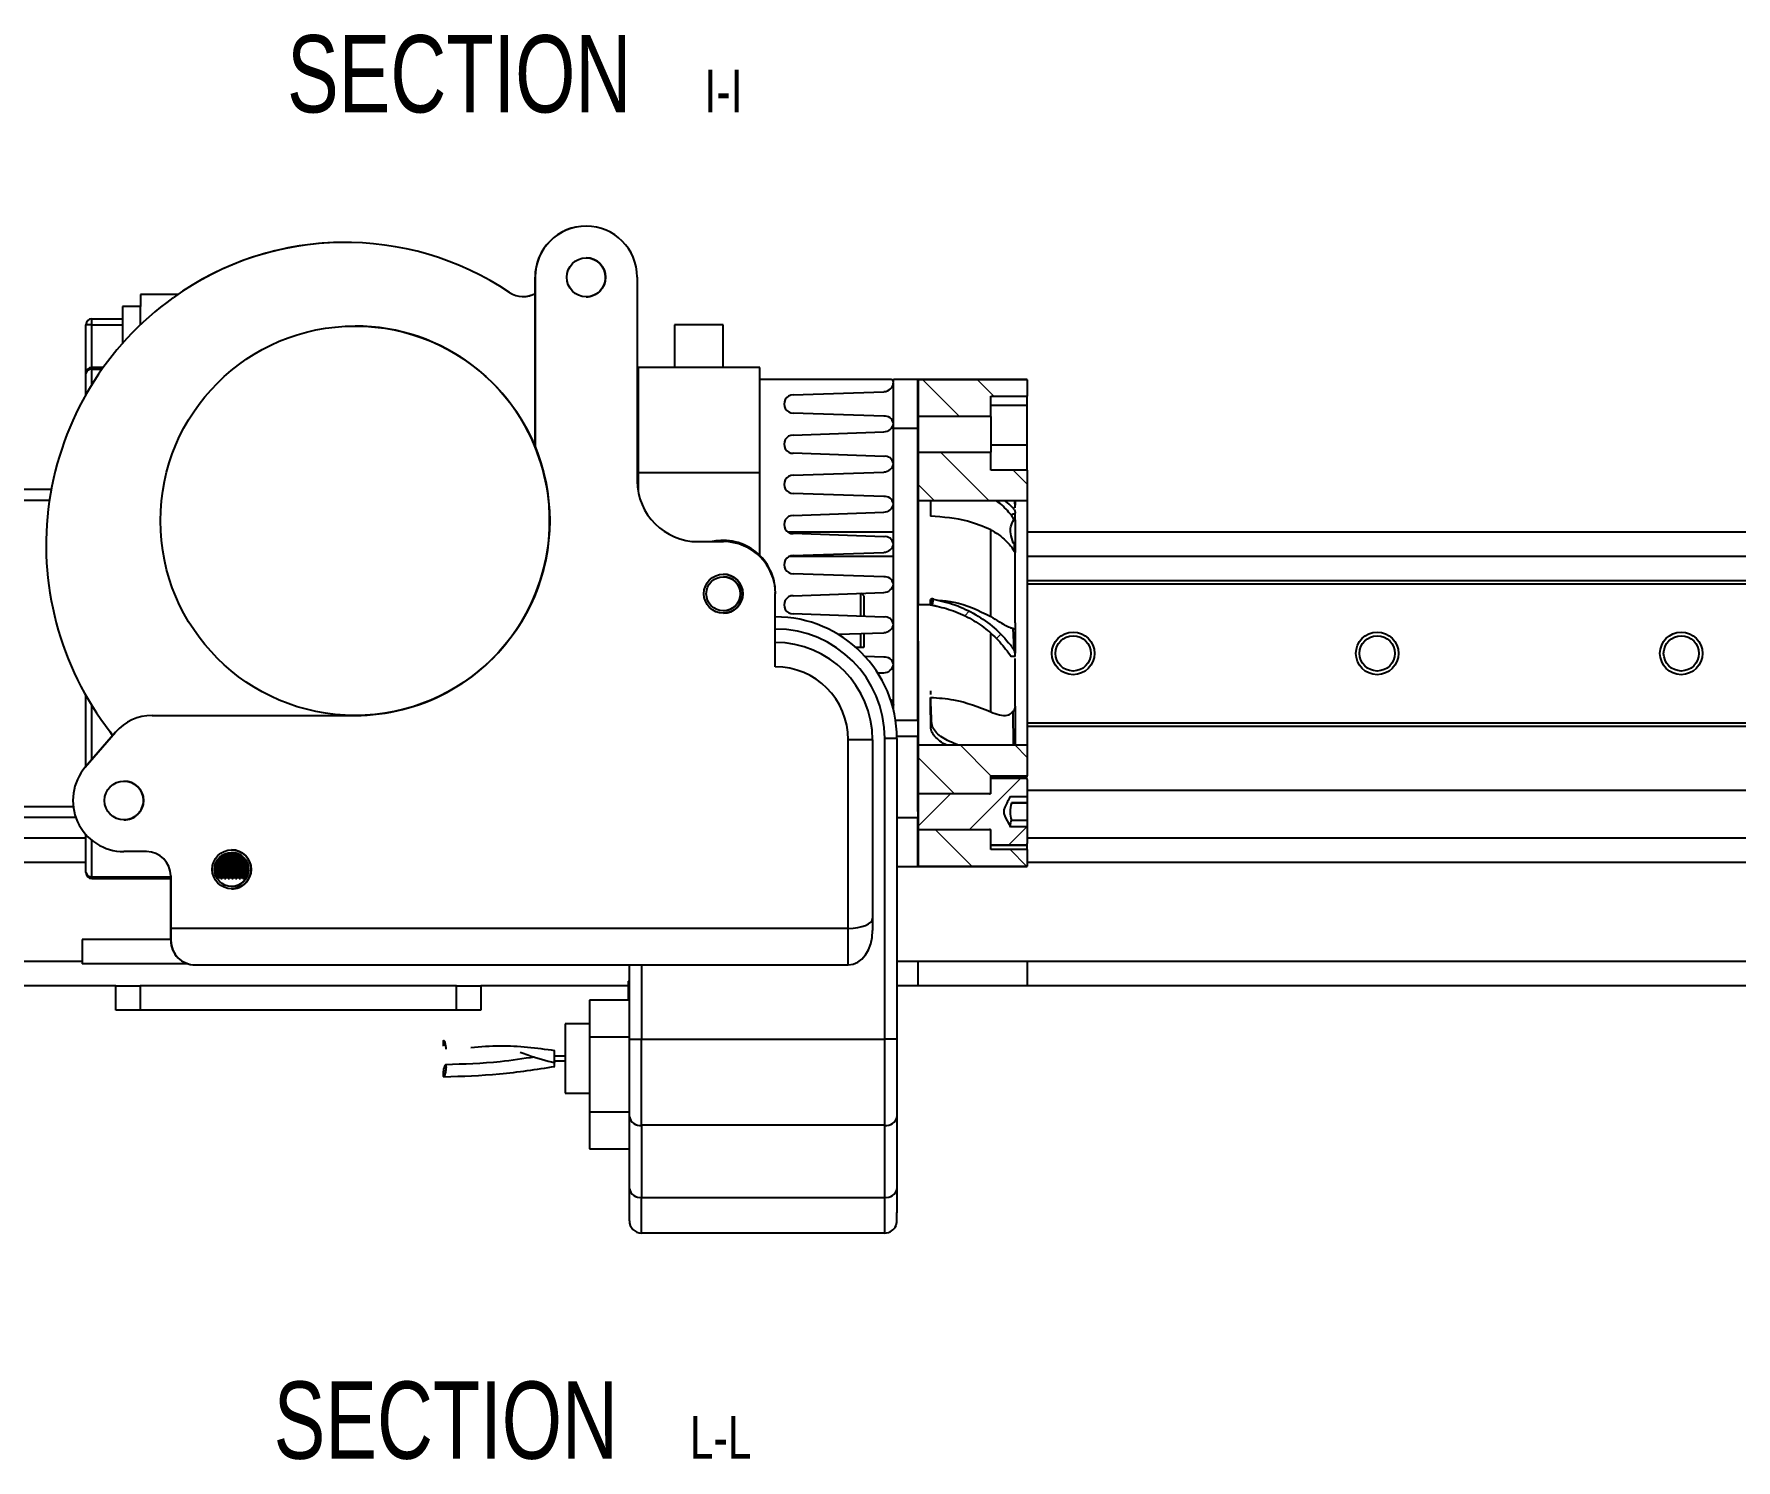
# Model space of a CAD drawing. Header units: millimetres. Extents: x -358 to 836, y 5 to 1249.
# Drawn here: x 250 to 390, y 989.1 to 1106.2 of the extents above; entities that cross this region are included whole.
import ezdxf

# ---------------------------------------------------------------- set-up
doc = ezdxf.new("R2010")
doc.units = ezdxf.units.MM
doc.styles.add('SLDTEXTSTYLE0', font='TXT', dxfattribs={"width": 0.75})

# ---------------------------------------------------------------- blocks, each defined once
blk = doc.blocks.new('SW_NOTE_5')
at = {"color": 0, "linetype": 'Continuous', "lineweight": 0, "attachment_point": 2, "style": 'SLDTEXTSTYLE0'}
for s, insert, char_height in [('SECTION', (17.36, 8.19), 6.35), ('I-I', (39.09, 5.35), 3.5)]:
    blk.add_mtext(s, dxfattribs=dict(at, insert=insert, char_height=char_height))
blk = doc.blocks.new('SW_NOTE_6')
at = {"color": 0, "linetype": 'Continuous', "lineweight": 0, "attachment_point": 2, "style": 'SLDTEXTSTYLE0'}
for s, insert, char_height in [('SECTION', (17.36, 8.19), 6.35), ('L-L', (39.96, 5.35), 3.5)]:
    blk.add_mtext(s, dxfattribs=dict(at, insert=insert, char_height=char_height))

msp = doc.modelspace()

# ---------------------------------------------------------------- hatches: boundary and pattern name
at = {"linetype": 'Continuous', "lineweight": 18}
h = msp.add_hatch(dxfattribs=at)
h.set_pattern_fill('ANSI31', angle=90, style=0)
h.paths.add_polyline_path([(331.68, 1076.47), (331.68, 1077.83), (322.72, 1077.83), (322.72, 1074.8), (328.68, 1074.8), (328.68, 1076.47)], flags=0)
h = msp.add_hatch(dxfattribs=at)
h.set_pattern_fill('ANSI31', angle=90, style=0)
h.paths.add_polyline_path([(322.72, 1067.87), (331.68, 1067.87), (331.68, 1070.4), (328.68, 1070.4), (328.68, 1071.88), (322.72, 1071.88)], flags=0)
h = msp.add_hatch(dxfattribs=at)
h.set_pattern_fill('ANSI31', style=0)
edge = h.paths.add_edge_path(flags=0)
edge.add_line((330.58, 1066.3), (330.68, 1066.3))
edge.add_line((330.68, 1066.3), (330.68, 1066.85))
edge.add_spline(control_points=[(330.68, 1066.85), (330.65, 1066.84), (330.62, 1066.83), (330.59, 1066.82), (330.5, 1066.79), (330.42, 1066.77), (330.34, 1066.74)], knot_values=[0.000161, 0.000161, 0.000161, 0.000161, 0.000262, 0.000262, 0.000262, 0.000523, 0.000523, 0.000523, 0.000523], weights=[1, 1, 1, 1, 1, 1, 1], degree=3, periodic=0)
edge.add_spline(control_points=[(330.34, 1066.74), (330.42, 1066.59), (330.5, 1066.45), (330.58, 1066.3)], knot_values=[0.000062, 0.000062, 0.000062, 0.000062, 0.000559, 0.000559, 0.000559, 0.000559], weights=[1, 1, 1, 1], degree=3, periodic=0)
h = msp.add_hatch(dxfattribs=at)
h.set_pattern_fill('ANSI31', style=0)
edge = h.paths.add_edge_path(flags=0)
edge.add_line((330.37, 1055.08), (330.68, 1055.08))
edge.add_line((330.68, 1055.08), (330.68, 1055.35))
edge.add_spline(control_points=[(330.68, 1055.35), (330.68, 1055.39), (330.68, 1055.43), (330.67, 1055.47), (330.66, 1055.5), (330.65, 1055.53), (330.64, 1055.56), (330.62, 1055.6), (330.6, 1055.63), (330.58, 1055.67)], knot_values=[0, 0, 0, 0, 0.000126, 0.000126, 0.000126, 0.000215, 0.000215, 0.000215, 0.000341, 0.000341, 0.000341, 0.000341], weights=[1, 1, 1, 1, 1, 1, 1, 1, 1, 1], degree=3, periodic=0)
edge.add_spline(control_points=[(330.58, 1055.67), (330.49, 1055.79), (330.39, 1055.91), (330.3, 1056.03), (329.51, 1057.01), (328.54, 1057.88), (327.46, 1058.51), (326.39, 1059.14), (325.19, 1059.57), (323.97, 1059.8)], knot_values=[0.000201, 0.000201, 0.000201, 0.000201, 0.00066, 0.00066, 0.00066, 0.004492, 0.004492, 0.004492, 0.008264, 0.008264, 0.008264, 0.008264], weights=[1, 1, 1, 1, 1, 1, 1, 1, 1, 1], degree=3, periodic=0)
edge.add_spline(control_points=[(323.97, 1059.8), (323.95, 1059.69), (323.93, 1059.57), (323.92, 1059.46), (323.91, 1059.41), (323.9, 1059.36), (323.89, 1059.31)], knot_values=[0.000005, 0.000005, 0.000005, 0.000005, 0.000357, 0.000357, 0.000357, 0.000505, 0.000505, 0.000505, 0.000505], weights=[1, 1, 1, 1, 1, 1, 1], degree=3, periodic=0)
edge.add_spline(control_points=[(323.89, 1059.31), (324.42, 1059.21), (324.93, 1059.07), (325.44, 1058.89), (325.96, 1058.71), (326.47, 1058.49), (326.96, 1058.22), (327.42, 1057.97), (327.86, 1057.68), (328.27, 1057.35), (328.68, 1057.03), (329.06, 1056.67), (329.42, 1056.28), (329.76, 1055.9), (330.08, 1055.5), (330.37, 1055.08)], knot_values=[0.000137, 0.000137, 0.000137, 0.000137, 0.001735, 0.001735, 0.001735, 0.003398, 0.003398, 0.003398, 0.004971, 0.004971, 0.004971, 0.006543, 0.006543, 0.006543, 0.008073, 0.008073, 0.008073, 0.008073], weights=[1, 1, 1, 1, 1, 1, 1, 1, 1, 1, 1, 1, 1, 1, 1, 1], degree=3, periodic=0)
h = msp.add_hatch(dxfattribs=at)
h.set_pattern_fill('ANSI31', angle=90, style=0)
h.paths.add_polyline_path([(331.68, 1047.82), (322.72, 1047.82), (322.72, 1043.8), (328.68, 1043.8), (328.68, 1045.29), (331.68, 1045.29)], flags=0)
h = msp.add_hatch(dxfattribs=at)
h.set_pattern_fill('ANSI31', style=0)
edge = h.paths.add_edge_path(flags=0)
edge.add_spline(control_points=[(330.3, 1041.1), (330.25, 1041.19), (330.19, 1041.29), (330.14, 1041.38), (330, 1041.64), (329.84, 1041.9), (329.77, 1042.19), (329.75, 1042.27), (329.75, 1042.35), (329.76, 1042.42), (329.77, 1042.52), (329.8, 1042.61), (329.84, 1042.69), (329.9, 1042.85), (329.98, 1043.01), (330.06, 1043.16), (330.14, 1043.3), (330.22, 1043.44), (330.3, 1043.59)], knot_values=[0.00317, 0.00317, 0.00317, 0.00317, 0.003489, 0.003489, 0.003489, 0.004381, 0.004381, 0.004381, 0.004615, 0.004615, 0.004615, 0.004895, 0.004895, 0.004895, 0.005403, 0.005403, 0.005403, 0.005888, 0.005888, 0.005888, 0.005888], weights=[1, 1, 1, 1, 1, 1, 1, 1, 1, 1, 1, 1, 1, 1, 1, 1, 1, 1, 1], degree=3, periodic=0)
edge.add_line((330.3, 1043.59), (331.68, 1043.59))
edge.add_line((331.68, 1043.59), (331.68, 1044.97))
edge.add_spline(control_points=[(331.68, 1044.97), (331.68, 1044.98), (331.68, 1044.99), (331.68, 1045), (331.67, 1045.01), (331.67, 1045.03), (331.66, 1045.03), (331.65, 1045.04), (331.64, 1045.05), (331.63, 1045.06), (331.63, 1045.06), (331.61, 1045.07), (331.6, 1045.07), (331.6, 1045.07), (331.59, 1045.07), (331.58, 1045.07)], knot_values=[0.000001, 0.000001, 0.000001, 0.000001, 0.000034, 0.000034, 0.000034, 0.000068, 0.000068, 0.000068, 0.000102, 0.000102, 0.000102, 0.000136, 0.000136, 0.000136, 0.000158, 0.000158, 0.000158, 0.000158], weights=[1, 1, 1, 1, 1, 1, 1, 1, 1, 1, 1, 1, 1, 1, 1, 1], degree=3, periodic=0)
edge.add_line((331.58, 1045.07), (328.68, 1045.07))
edge.add_line((328.68, 1045.07), (328.68, 1043.91))
edge.add_spline(control_points=[(328.68, 1043.91), (328.68, 1043.9), (328.68, 1043.89), (328.68, 1043.88), (328.68, 1043.87), (328.67, 1043.86), (328.66, 1043.85), (328.66, 1043.84), (328.65, 1043.83), (328.64, 1043.83), (328.63, 1043.82), (328.62, 1043.81), (328.61, 1043.81), (328.6, 1043.81), (328.59, 1043.8), (328.58, 1043.8)], knot_values=[0.000001, 0.000001, 0.000001, 0.000001, 0.000027, 0.000027, 0.000027, 0.000061, 0.000061, 0.000061, 0.000094, 0.000094, 0.000094, 0.000127, 0.000127, 0.000127, 0.000161, 0.000161, 0.000161, 0.000161], weights=[1, 1, 1, 1, 1, 1, 1, 1, 1, 1, 1, 1, 1, 1, 1, 1], degree=3, periodic=0)
edge.add_line((328.58, 1043.8), (322.72, 1043.8))
edge.add_line((322.72, 1043.8), (322.72, 1040.88))
edge.add_line((322.72, 1040.88), (328.58, 1040.88))
edge.add_spline(control_points=[(328.58, 1040.88), (328.59, 1040.88), (328.6, 1040.88), (328.6, 1040.88), (328.61, 1040.88), (328.62, 1040.88), (328.63, 1040.87), (328.64, 1040.86), (328.65, 1040.86), (328.66, 1040.85), (328.67, 1040.84), (328.67, 1040.83), (328.68, 1040.82), (328.68, 1040.8), (328.68, 1040.79), (328.68, 1040.78)], knot_values=[0, 0, 0, 0, 0.000021, 0.000021, 0.000021, 0.000055, 0.000055, 0.000055, 0.00009, 0.00009, 0.00009, 0.000126, 0.000126, 0.000126, 0.00016, 0.00016, 0.00016, 0.00016], weights=[1, 1, 1, 1, 1, 1, 1, 1, 1, 1, 1, 1, 1, 1, 1, 1], degree=3, periodic=0)
edge.add_line((328.68, 1040.78), (328.68, 1039.62))
edge.add_line((328.68, 1039.62), (331.58, 1039.62))
edge.add_spline(control_points=[(331.58, 1039.62), (331.59, 1039.62), (331.6, 1039.62), (331.61, 1039.62), (331.62, 1039.63), (331.63, 1039.63), (331.64, 1039.64), (331.65, 1039.65), (331.66, 1039.65), (331.67, 1039.66), (331.67, 1039.67), (331.68, 1039.68), (331.68, 1039.69), (331.68, 1039.7), (331.68, 1039.71), (331.68, 1039.72)], knot_values=[0, 0, 0, 0, 0.000033, 0.000033, 0.000033, 0.000067, 0.000067, 0.000067, 0.0001, 0.0001, 0.0001, 0.000134, 0.000134, 0.000134, 0.000157, 0.000157, 0.000157, 0.000157], weights=[1, 1, 1, 1, 1, 1, 1, 1, 1, 1, 1, 1, 1, 1, 1, 1], degree=3, periodic=0)
edge.add_line((331.68, 1039.72), (331.68, 1041.1))
edge.add_line((331.68, 1041.1), (330.3, 1041.1))
h = msp.add_hatch(dxfattribs=at)
h.set_pattern_fill('ANSI31', angle=90, style=0)
h.paths.add_polyline_path([(322.72, 1040.88), (322.72, 1037.86), (331.68, 1037.86), (331.68, 1039.22), (328.68, 1039.22), (328.68, 1040.88)], flags=0)

# ---------------------------------------------------------------- linework, layer by layer
at = {"color": 7, "linetype": 'Continuous', "lineweight": 25}
for p, q in [((295.42, 1090.44), (295.42, 1090.44)), ((275.6, 1089.11), (275.6, 1089.11)), ((291.22, 1072.32), (291.22, 1086.25)), ((291.22, 1086.25), (291.22, 1072.32)), ((291.22, 1086.25), (291.22, 1086.25)), ((299.62, 1086.25), (299.62, 1069.52)), ((258.79, 1084.84), (258.79, 1083.84)), ((261.85, 1084.84), (258.79, 1084.84)), ((261.45, 1084.57), (261.45, 1084.57)), ((257.29, 1083.84), (257.29, 1080.8)), ((258.79, 1083.84), (257.29, 1083.84)), ((258.79, 1082.36), (258.79, 1083.84)), ((254.79, 1082.34), (254.29, 1082.34)), ((254.29, 1078.34), (254.29, 1082.34)), ((254.79, 1082.34), (254.79, 1082.84)), ((254.79, 1082.84), (257.29, 1082.84)), ((254.79, 1078.84), (254.79, 1082.34)), ((254.79, 1082.34), (257.29, 1082.34)), ((257.29, 1082.34), (257.29, 1080.8)), ((302.69, 1082.34), (302.69, 1078.84)), ((306.69, 1082.34), (302.69, 1082.34)), ((306.69, 1078.84), (306.69, 1082.34)), ((254.29, 1076.6), (254.29, 1078.34)), ((254.79, 1078.84), (254.79, 1078.81)), ((255.72, 1078.84), (254.79, 1078.84)), ((254.79, 1078.81), (254.79, 1078.7)), ((299.69, 1078.54), (299.62, 1078.54)), ((309.69, 1078.84), (299.69, 1078.84)), ((299.69, 1078.84), (299.69, 1078.37)), ((299.69, 1078.37), (299.69, 1074.04)), ((309.69, 1077.84), (309.69, 1078.84)), ((309.69, 1076.51), (309.69, 1077.84)), ((320.49, 1077.84), (309.69, 1077.84)), ((322.68, 1077.84), (320.68, 1077.84)), ((320.68, 1077.7), (320.68, 1077.84)), ((320.68, 1073.84), (320.68, 1077.54)), ((322.72, 1077.84), (322.68, 1077.84)), ((322.68, 1073.84), (322.68, 1077.84)), ((331.68, 1077.84), (322.72, 1077.84)), ((322.72, 1077.83), (322.72, 1077.84)), ((331.68, 1077.83), (322.72, 1077.83)), ((322.72, 1077.83), (322.72, 1074.8)), ((331.68, 1077.83), (331.68, 1077.84)), ((331.68, 1077.83), (331.68, 1076.47)), ((309.69, 1070.2), (309.69, 1076.51)), ((312.44, 1076.58), (319.89, 1076.84)), ((328.68, 1076.47), (331.68, 1076.47)), ((328.68, 1074.8), (328.68, 1076.47)), ((331.68, 1075.74), (331.68, 1076.47)), ((319.9, 1074.82), (312.45, 1075.08)), ((322.72, 1074.81), (322.72, 1071.88)), ((328.68, 1074.8), (322.72, 1074.8)), ((328.68, 1075.74), (331.68, 1075.74)), ((328.68, 1074.81), (328.68, 1071.88)), ((331.68, 1072.47), (331.68, 1075.74)), ((299.69, 1074.04), (299.69, 1068.7)), ((312.44, 1073.28), (319.89, 1073.54)), ((320.68, 1073.84), (322.68, 1073.84)), ((320.68, 1050.73), (320.68, 1073.84)), ((322.68, 1073.34), (322.68, 1073.84)), ((322.68, 1049.85), (322.68, 1073.34)), ((291.22, 1072.32), (291.22, 1072.32)), ((322.68, 1072.07), (322.72, 1072.07)), ((322.72, 1071.88), (328.68, 1071.88)), ((322.72, 1071.88), (322.72, 1067.87)), ((328.68, 1072.47), (331.68, 1072.47)), ((328.68, 1070.4), (328.68, 1071.88)), ((331.68, 1070.4), (331.68, 1072.47)), ((319.9, 1071.52), (312.45, 1071.78)), ((299.69, 1070.2), (309.69, 1070.2)), ((309.69, 1063.4), (309.69, 1070.18)), ((312.44, 1069.98), (319.89, 1070.24)), ((322.72, 1069.54), (322.68, 1069.54)), ((331.68, 1070.4), (328.68, 1070.4)), ((331.68, 1070.4), (331.68, 1067.87)), ((248.83, 1068.84), (251.45, 1068.84)), ((251.29, 1067.91), (248.83, 1067.91)), ((319.9, 1068.22), (312.45, 1068.48)), ((322.72, 1068.26), (322.68, 1068.26)), ((331.68, 1067.87), (322.72, 1067.87)), ((322.72, 1067.87), (322.72, 1059.34)), ((323.74, 1067.87), (323.72, 1066.61)), ((330.68, 1067.84), (330.68, 1067.52)), ((331.68, 1067.87), (331.68, 1047.82)), ((312.44, 1066.68), (319.89, 1066.94)), ((330.34, 1066.74), (330.58, 1066.3)), ((330.68, 1066.3), (330.58, 1066.3)), ((330.68, 1067.31), (330.68, 1067.52)), ((330.68, 1066.96), (330.68, 1066.85)), ((330.68, 1066.3), (330.68, 1066.85)), ((311.97, 1065.34), (320.68, 1065.34)), ((319.9, 1064.92), (312.45, 1065.18)), ((328.68, 1058.37), (328.68, 1065.5)), ((331.68, 1065.34), (487.46, 1065.34)), ((304.62, 1064.52), (306.7, 1064.52)), ((306.7, 1064.62), (306.7, 1064.62)), ((312.44, 1063.38), (319.89, 1063.64)), ((330.64, 1064.33), (330.52, 1064.43)), ((330.68, 1064.43), (330.52, 1064.43)), ((330.63, 1063.71), (330.64, 1064.33)), ((330.68, 1064.36), (330.64, 1064.33)), ((330.68, 1064.43), (330.68, 1064.36)), ((330.68, 1064.36), (330.68, 1063.62)), ((331.68, 1063.34), (487.96, 1063.34)), ((319.9, 1061.62), (312.45, 1061.88)), ((320.56, 1061.34), (320.68, 1061.34)), ((320.68, 1061.04), (320.68, 1061.04)), ((331.68, 1061.34), (447.96, 1061.34)), ((447.96, 1061.04), (331.68, 1061.04)), ((310.97, 1060.29), (310.97, 1060.34)), ((310.97, 1054.24), (310.97, 1060.24)), ((312.44, 1060.08), (319.89, 1060.34)), ((317.99, 1058.39), (317.99, 1060.28)), ((318.29, 1060.04), (318.05, 1060.28)), ((318.29, 1058.38), (318.29, 1060.04)), ((323.84, 1059.34), (322.72, 1059.34)), ((322.72, 1056.34), (322.72, 1059.34)), ((323.72, 1059.29), (323.74, 1059.78)), ((323.75, 1059.33), (323.72, 1059.29)), ((324.38, 1059.17), (323.72, 1059.29)), ((323.75, 1059.33), (323.83, 1059.82)), ((319.9, 1058.32), (312.45, 1058.58)), ((316.13, 1056.91), (319.89, 1057.04)), ((317.99, 1055.84), (317.99, 1056.98)), ((318.29, 1055.94), (318.29, 1056.99)), ((330.49, 1057.4), (330.58, 1055.67)), ((330.68, 1057.84), (330.68, 1057.28)), ((330.68, 1057.28), (330.68, 1055.35)), ((317.59, 1055.84), (317.99, 1055.84)), ((317.99, 1055.84), (318.19, 1055.84)), ((319.9, 1055.02), (318.36, 1055.08)), ((322.72, 1056.34), (322.72, 1047.82)), ((330.68, 1055.08), (330.37, 1055.08)), ((330.68, 1055.08), (330.68, 1055.35)), ((319.4, 1053.73), (319.89, 1053.74)), ((254.29, 1046.05), (254.29, 1051.89)), ((323.72, 1051.29), (323.74, 1051.72)), ((323.75, 1049.26), (323.72, 1051.29)), ((323.73, 1052.25), (323.74, 1051.97)), ((330.68, 1051), (330.68, 1047.84)), ((259.74, 1050.24), (276.42, 1050.24)), ((259.74, 1050.24), (259.74, 1050.24)), ((320.86, 1049.85), (322.68, 1049.85)), ((322.68, 1049.98), (322.68, 1048.51)), ((323.75, 1049.26), (323.83, 1049.61)), ((331.68, 1049.64), (447.96, 1049.64)), ((254.24, 1045.99), (256.71, 1048.86)), ((256.71, 1048.86), (254.24, 1045.99)), ((256.28, 1048.9), (256.48, 1048.59)), ((256.28, 1048.9), (256.28, 1048.9)), ((256.48, 1048.59), (256.28, 1048.9)), ((256.71, 1048.86), (256.71, 1048.86)), ((316.97, 1032.74), (316.97, 1048.24)), ((318.97, 1048.24), (316.97, 1048.24)), ((318.97, 1048.24), (318.97, 1033.57)), ((320.97, 1048.34), (319.97, 1048.34)), ((319.97, 1023.63), (319.97, 1048.34)), ((322.68, 1048.51), (320.97, 1048.51)), ((320.97, 1048.34), (320.97, 1023.63)), ((322.68, 1042.34), (322.68, 1048.51)), ((447.96, 1049.34), (331.68, 1049.34)), ((322.68, 1047.43), (322.72, 1047.43)), ((322.72, 1047.82), (331.68, 1047.82)), ((322.72, 1047.82), (322.72, 1043.8)), ((325.94, 1047.82), (325.61, 1047.97)), ((331.68, 1047.82), (331.68, 1045.29)), ((254.24, 1045.99), (254.24, 1045.99)), ((322.72, 1046.15), (322.68, 1046.15)), ((328.68, 1045.29), (331.68, 1045.29)), ((328.68, 1043.8), (328.68, 1045.29)), ((331.68, 1045.17), (331.68, 1045.29)), ((331.58, 1045.09), (328.68, 1045.09)), ((328.68, 1043.91), (328.68, 1045.07)), ((331.58, 1045.07), (328.68, 1045.07)), ((331.68, 1044.97), (331.68, 1044.99)), ((331.68, 1044.97), (331.68, 1043.59)), ((331.68, 1044.1), (427.96, 1044.1)), ((248.83, 1042.77), (253.25, 1042.77)), ((322.68, 1043.62), (322.72, 1043.62)), ((322.72, 1043.8), (322.72, 1040.88)), ((328.58, 1043.8), (322.72, 1043.8)), ((328.68, 1043.8), (322.72, 1043.8)), ((330.3, 1043.59), (331.68, 1043.59)), ((330.38, 1043.07), (330.38, 1043.05)), ((330.38, 1043.07), (331.68, 1043.07)), ((331.68, 1043.05), (330.38, 1043.05)), ((331.68, 1043.59), (331.68, 1043.07)), ((331.68, 1043.07), (331.68, 1043.05)), ((331.68, 1043.05), (331.68, 1041.64)), ((253.46, 1041.84), (248.83, 1041.84)), ((322.68, 1042.34), (322.68, 1041.84)), ((322.68, 1037.84), (322.68, 1041.84)), ((331.68, 1041.1), (330.3, 1041.1)), ((330.38, 1041.64), (330.38, 1041.62)), ((330.38, 1041.64), (331.68, 1041.64)), ((331.68, 1041.62), (330.38, 1041.62)), ((331.68, 1041.64), (331.68, 1041.62)), ((331.68, 1041.62), (331.68, 1041.1)), ((331.68, 1041.1), (331.68, 1039.72)), ((117.96, 1040.19), (254.29, 1040.19)), ((254.29, 1037.34), (254.29, 1040.45)), ((322.72, 1040.88), (328.58, 1040.88)), ((322.72, 1040.88), (328.68, 1040.88)), ((322.72, 1040.88), (322.72, 1037.86)), ((328.68, 1039.22), (328.68, 1040.88)), ((328.68, 1039.62), (328.68, 1040.78)), ((331.68, 1040.19), (461.96, 1040.19)), ((331.68, 1039.69), (331.68, 1039.72)), ((331.68, 1039.22), (331.68, 1039.69)), ((259.27, 1039.05), (257.42, 1039.05)), ((257.42, 1039.05), (257.42, 1039.05)), ((265.29, 1036.94), (265.29, 1038.59)), ((265.59, 1036.94), (265.59, 1038.82)), ((265.89, 1036.94), (265.89, 1038.94)), ((266.19, 1036.94), (266.19, 1038.99)), ((266.49, 1036.94), (266.49, 1038.98)), ((266.79, 1036.94), (266.79, 1038.9)), ((267.09, 1036.94), (267.09, 1038.73)), ((267.39, 1036.94), (267.39, 1038.44)), ((328.68, 1039.62), (331.58, 1039.62)), ((328.68, 1039.59), (331.58, 1039.59)), ((331.68, 1039.22), (328.68, 1039.22)), ((331.68, 1039.22), (331.68, 1037.86)), ((122.35, 1038.19), (254.29, 1038.19)), ((254.79, 1036.88), (254.79, 1036.99)), ((261.27, 1032.74), (261.27, 1037.05)), ((261.27, 1037.05), (261.27, 1037.05)), ((261.27, 1037.05), (261.27, 1031.74)), ((264.99, 1037.04), (264.99, 1038.15)), ((265.29, 1036.94), (265.19, 1036.84)), ((265.39, 1036.84), (265.29, 1036.94)), ((265.59, 1036.94), (265.49, 1036.84)), ((265.69, 1036.84), (265.59, 1036.94)), ((265.89, 1036.94), (265.79, 1036.84)), ((265.99, 1036.84), (265.89, 1036.94)), ((266.19, 1036.94), (266.09, 1036.84)), ((266.29, 1036.84), (266.19, 1036.94)), ((266.49, 1036.94), (266.39, 1036.84)), ((266.59, 1036.84), (266.49, 1036.94)), ((266.79, 1036.94), (266.69, 1036.84)), ((266.89, 1036.84), (266.79, 1036.94)), ((267.09, 1036.94), (266.99, 1036.84)), ((267.19, 1036.84), (267.09, 1036.94)), ((267.39, 1036.94), (267.29, 1036.84)), ((267.46, 1036.85), (267.39, 1036.94)), ((320.97, 1037.84), (322.68, 1037.84)), ((322.68, 1037.84), (322.72, 1037.84)), ((322.72, 1037.86), (331.68, 1037.86)), ((322.72, 1037.84), (322.72, 1037.86)), ((322.72, 1037.84), (331.68, 1037.84)), ((331.68, 1038.19), (457.57, 1038.19)), ((331.68, 1037.84), (331.68, 1037.86)), ((254.79, 1036.84), (254.79, 1036.88)), ((254.79, 1036.84), (261.27, 1036.84)), ((261.27, 1036.34), (261.27, 1036.41)), ((261.27, 1031.84), (261.27, 1036.34)), ((261.27, 1036.34), (261.27, 1036.34)), ((261.27, 1031.84), (261.27, 1036.34)), ((265.09, 1036.84), (265.19, 1036.84)), ((265.39, 1036.84), (265.49, 1036.84)), ((265.69, 1036.84), (265.79, 1036.84)), ((265.99, 1036.84), (266.09, 1036.84)), ((266.29, 1036.84), (266.39, 1036.84)), ((266.59, 1036.84), (266.69, 1036.84)), ((266.89, 1036.84), (266.99, 1036.84)), ((267.19, 1036.84), (267.29, 1036.84)), ((316.97, 1032.74), (261.27, 1032.74)), ((261.27, 1032.74), (261.27, 1031.74)), ((316.97, 1029.74), (316.97, 1032.74)), ((318.97, 1033.57), (318.97, 1032.57)), ((253.97, 1031.84), (253.97, 1029.84)), ((261.27, 1031.84), (253.97, 1031.84)), ((261.27, 1031.74), (261.27, 1031.74)), ((253.97, 1030.01), (122.35, 1030.01)), ((322.72, 1030.01), (320.97, 1030.01)), ((322.72, 1028.01), (322.72, 1030.01)), ((331.68, 1030.01), (322.72, 1030.01)), ((331.68, 1030.01), (331.68, 1028.01)), ((457.57, 1030.01), (331.68, 1030.01)), ((262.65, 1029.84), (253.97, 1029.84)), ((263.27, 1029.74), (316.97, 1029.74)), ((298.97, 1023.63), (298.97, 1029.74)), ((256.76, 1028.01), (117.96, 1028.01)), ((256.76, 1026.01), (256.76, 1028.01)), ((256.76, 1028.01), (258.76, 1028.01)), ((258.76, 1028.01), (258.76, 1026.01)), ((284.76, 1028.01), (258.76, 1028.01)), ((284.76, 1026.01), (284.76, 1028.01)), ((284.76, 1028.01), (286.76, 1028.01)), ((286.76, 1028.01), (286.76, 1026.01)), ((298.91, 1028.01), (286.76, 1028.01)), ((298.97, 1028.42), (298.91, 1028.4)), ((298.91, 1026.84), (298.91, 1028.4)), ((322.72, 1028.01), (320.97, 1028.01)), ((331.68, 1028.01), (322.72, 1028.01)), ((461.96, 1028.01), (331.68, 1028.01)), ((258.76, 1026.01), (256.76, 1026.01)), ((284.76, 1026.01), (258.76, 1026.01)), ((286.76, 1026.01), (284.76, 1026.01)), ((298.97, 1026.84), (295.69, 1026.84)), ((295.69, 1026.84), (295.69, 1023.84)), ((295.69, 1024.89), (293.69, 1024.89)), ((293.69, 1024.89), (293.69, 1019.19)), ((295.69, 1023.84), (295.69, 1017.64)), ((298.97, 1017.26), (298.97, 1023.63)), ((298.97, 1023.63), (299.97, 1023.63)), ((299.97, 1023.63), (319.97, 1023.63)), ((320.97, 1023.63), (319.97, 1023.63)), ((293.69, 1022.24), (292.79, 1022.24)), ((292.79, 1021.85), (293.69, 1021.85)), ((293.69, 1019.19), (295.69, 1019.19)), ((295.69, 1017.64), (295.69, 1014.64)), ((298.97, 1008.71), (298.97, 1018.54)), ((298.97, 1011.35), (298.97, 1017.26)), ((319.97, 1016.56), (299.97, 1016.56)), ((299.97, 1016.56), (299.97, 1010.64)), ((319.97, 1010.64), (319.97, 1016.56)), ((320.97, 1017.26), (320.97, 1011.35)), ((295.69, 1014.64), (298.97, 1014.64)), ((298.97, 1008.71), (298.97, 1011.35)), ((299.97, 1010.64), (319.97, 1010.64)), ((298.97, 1008.71), (298.97, 1008.71)), ((319.97, 1007.71), (299.97, 1007.71)), ((299.97, 1007.71), (299.97, 1007.71))]:
    msp.add_line(p, q, dxfattribs=at)
at = {"color": 8, "linetype": 'Continuous', "lineweight": 25}
for p, q in [((254.79, 1078.7), (255.62, 1078.7)), ((254.79, 1077.44), (254.79, 1078.7)), ((299.69, 1074.04), (299.62, 1074.04)), ((312.2, 1063.34), (320.68, 1063.34)), ((328.68, 1050.54), (328.68, 1056.95)), ((254.79, 1046.63), (254.79, 1051.04)), ((330.49, 1050.53), (330.54, 1047.82)), ((331.58, 1045.07), (331.58, 1045.09)), ((320.97, 1041.84), (322.68, 1041.84)), ((254.79, 1036.99), (254.79, 1039.97)), ((265.09, 1036.85), (265.09, 1038.34)), ((265.19, 1036.84), (265.19, 1038.48)), ((265.39, 1036.84), (265.39, 1038.68)), ((265.49, 1036.84), (265.49, 1038.75)), ((265.69, 1036.84), (265.69, 1038.87)), ((265.79, 1036.84), (265.79, 1038.91)), ((265.99, 1036.84), (265.99, 1038.97)), ((266.09, 1036.84), (266.09, 1038.98)), ((266.29, 1036.84), (266.29, 1038.99)), ((266.39, 1036.84), (266.39, 1038.99)), ((266.59, 1036.84), (266.59, 1038.96)), ((266.69, 1036.84), (266.69, 1038.93)), ((266.89, 1036.84), (266.89, 1038.85)), ((266.99, 1036.84), (266.99, 1038.8)), ((267.19, 1036.84), (267.19, 1038.65)), ((267.29, 1036.84), (267.29, 1038.56)), ((267.49, 1036.9), (267.49, 1038.29)), ((331.58, 1039.59), (331.58, 1039.62)), ((254.79, 1036.99), (261.27, 1036.99)), ((264.89, 1037.38), (264.89, 1037.8)), ((267.59, 1037.12), (267.59, 1038.07)), ((299.97, 1029.74), (299.97, 1023.63)), ((295.69, 1023.84), (298.97, 1023.84)), ((298.97, 1017.64), (295.69, 1017.64))]:
    msp.add_line(p, q, dxfattribs=at)
at = {"color": 7, "linetype": 'Continuous', "lineweight": 25, "flags": 128}
for points in [[(306.7, 1064.62), (306.09, 1064.58), (305.78, 1064.52)], [(320.68, 1051.14), (320.65, 1051), (320.63, 1050.94)], [(319.97, 1016.56), (319.97, 1017.28), (319.97, 1018.07), (319.97, 1018.91), (319.97, 1019.8), (319.97, 1020.72), (319.97, 1021.68), (319.97, 1022.65), (319.97, 1023.63)], [(320.97, 1023.63), (320.97, 1022.74), (320.97, 1021.87), (320.97, 1021.01), (320.97, 1020.18), (320.97, 1019.38), (320.97, 1018.63), (320.97, 1017.92), (320.97, 1017.26)], [(319.97, 1007.71), (319.97, 1007.76), (319.97, 1007.91), (319.97, 1008.14), (319.97, 1008.48), (319.97, 1008.9), (319.97, 1009.4), (319.97, 1009.98), (319.97, 1010.64)], [(320.97, 1011.35), (320.97, 1010.76), (320.97, 1010.23), (320.97, 1009.78), (320.97, 1009.4), (320.97, 1009.37)]]:
    msp.add_lwpolyline(points, dxfattribs=at)
at = {"color": 7, "linetype": 'Continuous', "lineweight": 25}
for centre, radius in [((295.42, 1086.24), 1.6), ((276.42, 1066.24), 16), ((306.7, 1060.24), 1.6), ((306.7, 1060.24), 1.4), ((335.46, 1055.34), 1.75), ((335.46, 1055.34), 1.45), ((360.46, 1055.34), 1.75), ((360.46, 1055.34), 1.45), ((385.46, 1055.34), 1.75), ((385.46, 1055.34), 1.45), ((257.42, 1043.25), 1.6), ((266.27, 1037.59), 1.6), ((266.27, 1037.59), 1.4)]:
    msp.add_circle(centre, radius, dxfattribs=at)
for centre, radius, start, end in [((295.42, 1086.25), 4.2, 0.0036, 180.0036), ((295.42, 1086.25), 4.2, 90, 180.0036), ((275.6, 1064.85), 24.26, 56.1221, 125.6602), ((275.6, 1064.85), 24.26, 90, 125.6602), ((295.42, 1086.24), 1.6, 0.0036, 90), ((295.42, 1086.24), 1.6, 270, 0.0036), ((276.03, 1064.24), 25.01, 125.6602, 217.8291), ((276.03, 1064.24), 25.01, 125.6602, 217.8291), ((290.24, 1086.66), 2, 236.1221, 299.4791), ((290.24, 1086.66), 2, 270, 299.5102), ((254.79, 1082.34), 0.5, 90, 180), ((276.42, 1066.24), 16, 14.9505, 90), ((254.79, 1078.34), 0.5, 90, 180), ((254.73, 1078.26), 0.446, 81.9504, 168.5781), ((319.89, 1077.65), 0.802, 270, 359.8357), ((320.49, 1077.64), 0.2, 359.8357, 90), ((312.44, 1075.83), 0.75, 89.776, 271), ((320, 1074.15), 0.684, 7.9563, 98.9732), ((312.44, 1072.53), 0.75, 89.776, 271), ((319.89, 1074.35), 0.802, 270, 352.6522), ((276.42, 1066.24), 16, 270, 22.3291), ((276.42, 1066.24), 16, 270, 22.3291), ((319.89, 1071.05), 0.802, 270, 352.6522), ((320, 1070.85), 0.684, 7.9563, 98.9732), ((304.62, 1069.52), 5, 180.0036, 270.0013), ((312.44, 1069.23), 0.75, 89.776, 271), ((320, 1067.55), 0.684, 7.9563, 98.9732), ((276.42, 1066.24), 16, 359.8123, 4.6702), ((312.44, 1065.93), 0.75, 89.776, 271), ((319.89, 1067.75), 0.802, 270, 352.6522), ((320, 1064.25), 0.684, 7.9563, 98.9732), ((306.7, 1060.34), 4.28, 0.0036, 102.4178), ((306.7, 1060.24), 4.28, 0.0036, 90.0013), ((319.89, 1064.45), 0.802, 270, 352.6522), ((312.44, 1062.63), 0.75, 89.776, 271), ((306.7, 1060.24), 1.6, 270, 90), ((306.7, 1060.24), 1.4, 270, 90), ((319.89, 1061.15), 0.802, 270, 352.6522), ((320, 1060.95), 0.684, 7.9563, 98.9732), ((312.44, 1059.33), 0.75, 89.776, 271), ((310.97, 1048.34), 10, 0.0036, 89.9997), ((320, 1057.65), 0.684, 7.9563, 98.9732), ((310.97, 1048.34), 9, 0.0036, 89.9997), ((319.89, 1057.85), 0.802, 270, 352.6522), ((310.97, 1048.24), 8, 0.0036, 90), ((310.97, 1048.24), 6, 0.0036, 90), ((319.89, 1054.55), 0.802, 270, 352.6522), ((320, 1054.35), 0.684, 7.9563, 98.9732), ((320, 1051.05), 0.684, 7.9563, 51.2169), ((259.74, 1046.24), 4, 90, 139.2314), ((259.74, 1046.24), 4, 90, 139.2314), ((257.42, 1043.25), 4.2, 139.2314, 270), ((257.42, 1043.25), 4.2, 139.2314, 270), ((257.42, 1043.25), 1.6, 0.0036, 90), ((331.58, 1044.99), 0.1, 0, 90), ((257.42, 1043.25), 1.6, 270, 0.0036), ((331.58, 1039.69), 0.1, 270, 0), ((259.27, 1037.05), 2, 0.0036, 90), ((259.27, 1037.05), 2, 0.0036, 90), ((266.27, 1037.59), 1.6, 0.0036, 90), ((266.27, 1037.59), 1.4, 270, 90), ((254.73, 1037.43), 0.446, 191.4221, 278.0493), ((254.79, 1037.34), 0.5, 180, 270), ((266.27, 1037.59), 1.6, 270, 0.0036), ((263.27, 1031.74), 2, 179.9964, 270), ((299.85, 1017.44), 0.893, 191.4223, 278.0514), ((320.1, 1017.44), 0.893, 261.9492, 348.5821), ((299.85, 1011.53), 0.893, 191.4223, 278.0513), ((320.1, 1011.53), 0.893, 261.9495, 348.5816), ((299.97, 1008.71), 1, 180, 270), ((319.97, 1008.71), 1, 270, 338.0991)]:
    msp.add_arc(centre, radius, start, end, dxfattribs=at)
for centre, major_axis, ratio, start_param, end_param in [((316.97, 1033.57), (2, 0), 0.414214, 4.712465, 6.283261), ((263.27, 1031.74), (1.41, 1.41), 0.999937, 2.356163, 3.926959), ((316.97, 1032.57), (0, 2.83), 0.707107, 3.141593, 4.712389), ((299.97, 1023.63), (0, 10), 0.000006, 3.926991, 4.712389), ((299.97, 1017.71), (0, 10), 0.000006, 3.141593, 3.926991), ((299.97, 1008.71), (0.707, 0.707), 0.999989, 2.356102, 3.926899)]:
    msp.add_ellipse(centre, major_axis=major_axis, ratio=ratio, start_param=start_param, end_param=end_param, dxfattribs=at)
for points, knots in [([(330.34, 1066.74), (330.28, 1066.81), (329.94, 1067.2), (329.57, 1067.6), (329.16, 1067.86), (329.15, 1067.87)], [0, 0, 0, 0, 0.178055, 0.979866, 1, 1, 1, 1]), ([(330.6, 1067.17), (330.44, 1067.37), (330.23, 1067.62), (329.9, 1067.82), (329.83, 1067.87)], [0, 0, 0, 0, 0.779506, 1, 1, 1, 1]), ([(330.68, 1067.52), (330.68, 1067.57), (330.68, 1067.66), (330.66, 1067.78), (330.64, 1067.84), (330.64, 1067.87)], [0, 0, 0, 0, 0.408102, 0.757015, 1, 1, 1, 1]), ([(328.68, 1065.5), (328.06, 1065.76), (326.53, 1066.41), (324.77, 1066.53), (323.72, 1066.61)], [0, 0, 0, 0, 0.404282, 1, 1, 1, 1]), ([(330.52, 1064.43), (330.44, 1064.68), (330.29, 1065.19), (330.32, 1065.9), (330.48, 1066.15), (330.58, 1066.3)], [0, 0, 0, 0, 0.276615, 0.552955, 1, 1, 1, 1]), ([(330.34, 1066.74), (330.42, 1066.77), (330.53, 1066.8), (330.65, 1066.84), (330.68, 1066.85)], [0, 0, 0, 0, 0.7226878, 1, 1, 1, 1]), ([(330.6, 1067.17), (330.63, 1067.13), (330.67, 1067.07), (330.68, 1066.99), (330.68, 1066.96)], [0, 0, 0, 0, 0.583619, 1, 1, 1, 1]), ([(330.68, 1066.3), (330.68, 1066.15), (330.68, 1065.81), (330.68, 1064.92), (330.68, 1064.43)], [0, 0, 0, 0, 0.457649, 1, 1, 1, 1]), ([(328.68, 1065.5), (328.97, 1065.33), (329.46, 1065.05), (330.02, 1064.51), (330.4, 1064.08), (330.57, 1063.83), (330.62, 1063.72), (330.63, 1063.71)], [0, 0, 0, 0, 0.345482, 0.590444, 0.780313, 0.971349, 1, 1, 1, 1]), ([(330.68, 1063.62), (330.68, 1063.64), (330.68, 1063.67), (330.66, 1063.7), (330.64, 1063.7), (330.63, 1063.71)], [0, 0, 0, 0, 0.36799, 0.682613, 1, 1, 1, 1]), ([(330.68, 1057.84), (330.68, 1058.88), (330.68, 1060.95), (330.68, 1062.73), (330.68, 1063.62)], [0, 0, 0, 0, 0.5, 1, 1, 1, 1]), ([(323.83, 1059.82), (323.82, 1059.82), (323.81, 1059.81), (323.77, 1059.8), (323.75, 1059.79), (323.74, 1059.78)], [0, 0, 0, 0, 0.301185, 0.602372, 1, 1, 1, 1]), ([(323.89, 1059.31), (323.85, 1059.32), (323.77, 1059.33), (323.76, 1059.33), (323.75, 1059.33)], [0, 0, 0, 0, 0.592017, 1, 1, 1, 1]), ([(323.97, 1059.8), (323.92, 1059.81), (323.85, 1059.82), (323.84, 1059.82), (323.83, 1059.82)], [0, 0, 0, 0, 0.637712, 1, 1, 1, 1]), ([(323.89, 1059.31), (323.9, 1059.36), (323.93, 1059.52), (323.95, 1059.69), (323.97, 1059.8)], [0, 0, 0, 0, 0.296377, 1, 1, 1, 1]), ([(323.89, 1059.31), (324.41, 1059.19), (325.47, 1058.94), (326.95, 1058.27), (328.29, 1057.39), (329.45, 1056.32), (330.06, 1055.49), (330.37, 1055.08)], [0, 0, 0, 0, 0.201429, 0.410947, 0.609137, 0.807302, 1, 1, 1, 1]), ([(323.97, 1059.8), (324.57, 1059.66), (325.78, 1059.37), (327.48, 1058.57), (329.02, 1057.46), (330.01, 1056.42), (330.48, 1055.79), (330.58, 1055.67)], [0, 0, 0, 0, 0.2306, 0.467554, 0.700852, 0.942454, 1, 1, 1, 1]), ([(324.42, 1059.7), (324.83, 1059.67), (326.33, 1059.54), (327.69, 1058.86), (328.68, 1058.37)], [0, 0, 0, 0, 0.272442, 1, 1, 1, 1]), ([(328.68, 1058.37), (328.92, 1058.22), (329.22, 1058.04), (329.67, 1057.77), (330.03, 1057.56), (330.33, 1057.43), (330.45, 1057.41), (330.49, 1057.4)], [0, 0, 0, 0, 0.341082, 0.417516, 0.685321, 0.910316, 1, 1, 1, 1]), ([(330.49, 1057.4), (330.54, 1057.39), (330.65, 1057.37), (330.67, 1057.31), (330.68, 1057.28)], [0, 0, 0, 0, 0.443232, 1, 1, 1, 1]), ([(318.19, 1055.84), (318.2, 1055.84), (318.21, 1055.85), (318.23, 1055.85), (318.25, 1055.86), (318.26, 1055.87), (318.27, 1055.88), (318.27, 1055.89), (318.28, 1055.91), (318.29, 1055.93), (318.29, 1055.94), (318.29, 1055.94)], [0, 0, 0, 0, 0.255299, 0.369696, 0.485402, 0.537261, 0.589407, 0.637627, 0.719111, 0.877799, 1, 1, 1, 1]), ([(330.68, 1055.35), (330.68, 1055.39), (330.67, 1055.46), (330.64, 1055.57), (330.6, 1055.63), (330.58, 1055.67)], [0, 0, 0, 0, 0.367491, 0.629905, 1, 1, 1, 1]), ([(330.68, 1051), (330.68, 1051.87), (330.68, 1053.05), (330.68, 1054.53), (330.68, 1054.91)], [0, 0, 0, 0, 0.741674, 1, 1, 1, 1]), ([(323.83, 1049.61), (323.82, 1049.82), (323.81, 1050.25), (323.77, 1050.95), (323.75, 1051.44), (323.74, 1051.72)], [0, 0, 0, 0, 0.301186, 0.602373, 1, 1, 1, 1]), ([(323.74, 1051.72), (324.38, 1051.68), (326.11, 1051.56), (327.69, 1050.94), (328.68, 1050.54)], [0, 0, 0, 0, 0.368525, 1, 1, 1, 1]), ([(330.68, 1051), (330.67, 1050.92), (330.66, 1050.77), (330.54, 1050.61), (330.49, 1050.53)], [0, 0, 0, 0, 0.5010072, 1, 1, 1, 1]), ([(325.61, 1047.97), (325.4, 1048.06), (324.98, 1048.23), (324.43, 1048.6), (324.03, 1049.02), (323.86, 1049.36), (323.84, 1049.56), (323.83, 1049.61)], [0, 0, 0, 0, 0.232126, 0.462351, 0.687507, 0.913438, 1, 1, 1, 1]), ([(328.68, 1050.54), (328.92, 1050.44), (329.41, 1050.24), (329.99, 1050.21), (330.33, 1050.36), (330.45, 1050.49), (330.49, 1050.53)], [0, 0, 0, 0, 0.341595, 0.684494, 0.90619, 1, 1, 1, 1]), ([(325.03, 1047.82), (324.99, 1047.84), (324.75, 1047.94), (324.36, 1048.23), (323.96, 1048.63), (323.78, 1048.99), (323.76, 1049.2), (323.75, 1049.26)], [0, 0, 0, 0, 0.0470726, 0.3271213, 0.6001159, 0.8740613, 1, 1, 1, 1]), ([(328.58, 1043.8), (328.59, 1043.8), (328.61, 1043.81), (328.64, 1043.82), (328.67, 1043.85), (328.68, 1043.88), (328.68, 1043.9), (328.68, 1043.91)], [0, 0, 0, 0, 0.207757, 0.415416, 0.625649, 0.841237, 1, 1, 1, 1]), ([(331.68, 1044.97), (331.68, 1044.98), (331.68, 1045.01), (331.66, 1045.04), (331.64, 1045.06), (331.61, 1045.07), (331.59, 1045.07), (331.58, 1045.07)], [0, 0, 0, 0, 0.210378, 0.427387, 0.643533, 0.857943, 1, 1, 1, 1]), ([(330.3, 1043.59), (330.22, 1043.44), (330.06, 1043.15), (329.86, 1042.77), (329.74, 1042.44), (329.78, 1041.96), (330.06, 1041.55), (330.25, 1041.19), (330.3, 1041.1)], [0, 0, 0, 0, 0.179496, 0.368023, 0.471458, 0.557226, 0.883092, 1, 1, 1, 1]), ([(330.38, 1043.05), (330.32, 1042.8), (330.22, 1042.32), (330.33, 1041.85), (330.38, 1041.64)], [0, 0, 0, 0, 0.542916, 1, 1, 1, 1]), ([(330.38, 1041.62), (330.32, 1041.49), (330.23, 1041.32), (330.3, 1041.14), (330.32, 1041.1)], [0, 0, 0, 0, 0.747555, 1, 1, 1, 1]), ([(328.68, 1040.78), (328.68, 1040.79), (328.68, 1040.82), (328.66, 1040.85), (328.63, 1040.87), (328.61, 1040.88), (328.59, 1040.88), (328.58, 1040.88)], [0, 0, 0, 0, 0.213442, 0.434955, 0.654276, 0.868313, 1, 1, 1, 1]), ([(331.58, 1039.62), (331.59, 1039.62), (331.61, 1039.62), (331.64, 1039.64), (331.67, 1039.66), (331.68, 1039.69), (331.68, 1039.71), (331.68, 1039.72)], [0, 0, 0, 0, 0.212945, 0.425888, 0.639578, 0.854882, 1, 1, 1, 1]), ([(283.71, 1023.05), (283.7, 1023.11), (283.69, 1023.22), (283.68, 1023.36), (283.68, 1023.47), (283.69, 1023.54), (283.72, 1023.54), (283.75, 1023.49), (283.79, 1023.39), (283.82, 1023.25), (283.85, 1023.13), (283.87, 1023), (283.88, 1022.9), (283.89, 1022.84), (283.89, 1022.82)], [0, 0, 0, 0, 0.093242, 0.186485, 0.279727, 0.37297, 0.466213, 0.559454, 0.652698, 0.74594, 0.839182, 0.868402, 0.961644, 1, 1, 1, 1]), ([(292.85, 1022.69), (291.35, 1022.89), (289.06, 1023.19), (286.75, 1023), (285.94, 1022.94)], [0, 0, 0, 0, 0.652775, 1, 1, 1, 1]), ([(283.71, 1021.04), (283.7, 1020.98), (283.69, 1020.87), (283.68, 1020.72), (283.68, 1020.61), (283.69, 1020.55), (283.72, 1020.55), (283.75, 1020.59), (283.79, 1020.69), (283.83, 1020.83), (283.85, 1020.95), (283.86, 1021.02), (283.86, 1021.04), (283.86, 1021.04), (283.87, 1021.1), (283.89, 1021.22), (283.9, 1021.36), (283.89, 1021.47), (283.88, 1021.54), (283.85, 1021.54), (283.82, 1021.49), (283.79, 1021.39), (283.75, 1021.25), (283.72, 1021.13), (283.71, 1021.06), (283.71, 1021.04)], [0, 0, 0, 0, 0.0536859, 0.1073718, 0.1610579, 0.214744, 0.26843, 0.3221154, 0.3758008, 0.4294872, 0.483173, 0.4915762, 0.4957883, 0.4978958, 0.5000035, 0.5536894, 0.6073747, 0.6610608, 0.7147469, 0.7684329, 0.8221182, 0.8758047, 0.9294904, 0.9831761, 1, 1, 1, 1]), ([(291.2, 1022.17), (290.25, 1022.03), (287.81, 1021.66), (285.36, 1021.58), (283.86, 1021.54)], [0, 0, 0, 0, 0.388095, 1, 1, 1, 1]), ([(290, 1022.57), (290.21, 1022.49), (291.16, 1022.13), (292.11, 1021.89), (292.86, 1021.69)], [0, 0, 0, 0, 0.2158152, 1, 1, 1, 1]), ([(292.79, 1022.69), (292.79, 1022.7), (292.79, 1022.7), (292.79, 1022.66), (292.79, 1022.56), (292.79, 1022.42), (292.79, 1022.29), (292.79, 1022.16), (292.79, 1022.03), (292.79, 1021.88), (292.79, 1021.77), (292.79, 1021.7), (292.79, 1021.71), (292.79, 1021.71)], [0, 0, 0, 0, 0.045285, 0.149975, 0.255019, 0.360254, 0.465432, 0.498925, 0.60325, 0.707584, 0.811727, 0.91583, 1, 1, 1, 1]), ([(292.79, 1021.85), (292.79, 1021.83), (292.79, 1021.75), (292.79, 1021.62), (292.79, 1021.49), (292.79, 1021.41), (292.79, 1021.38), (292.79, 1021.39), (292.79, 1021.39)], [0, 0, 0, 0, 0.0900513, 0.3164956, 0.5428119, 0.7688492, 0.9951744, 1, 1, 1, 1]), ([(283.71, 1020.55), (285.24, 1020.6), (288.29, 1020.69), (291.34, 1021.16), (292.85, 1021.4)], [0, 0, 0, 0, 0.502015, 1, 1, 1, 1]), ([(320.89, 1008.34), (320.91, 1008.37), (320.94, 1008.44), (320.96, 1008.55), (320.97, 1008.63), (320.97, 1008.68), (320.97, 1008.69), (320.97, 1008.7), (320.97, 1008.7), (320.97, 1008.71), (320.97, 1008.71), (320.97, 1008.73), (320.97, 1008.87), (320.97, 1009.22), (320.97, 1009.39)], [0, 0, 0, 0, 0.025649, 0.059798, 0.082835, 0.092021, 0.095567, 0.098226, 0.101596, 0.107658, 0.123276, 0.196026, 0.612074, 1, 1, 1, 1])]:
    msp.add_open_spline(points, degree=3, knots=knots, dxfattribs=at)

# ---------------------------------------------------------------- block references
at = {"color": 7, "linetype": 'Continuous', "lineweight": 0}
for name, p in [('SW_NOTE_5', (267.62, 1097.95)), ('SW_NOTE_6', (266.52, 987.32))]:
    msp.add_blockref(name, p, dxfattribs=at)

doc.saveas('drawing.dxf')
